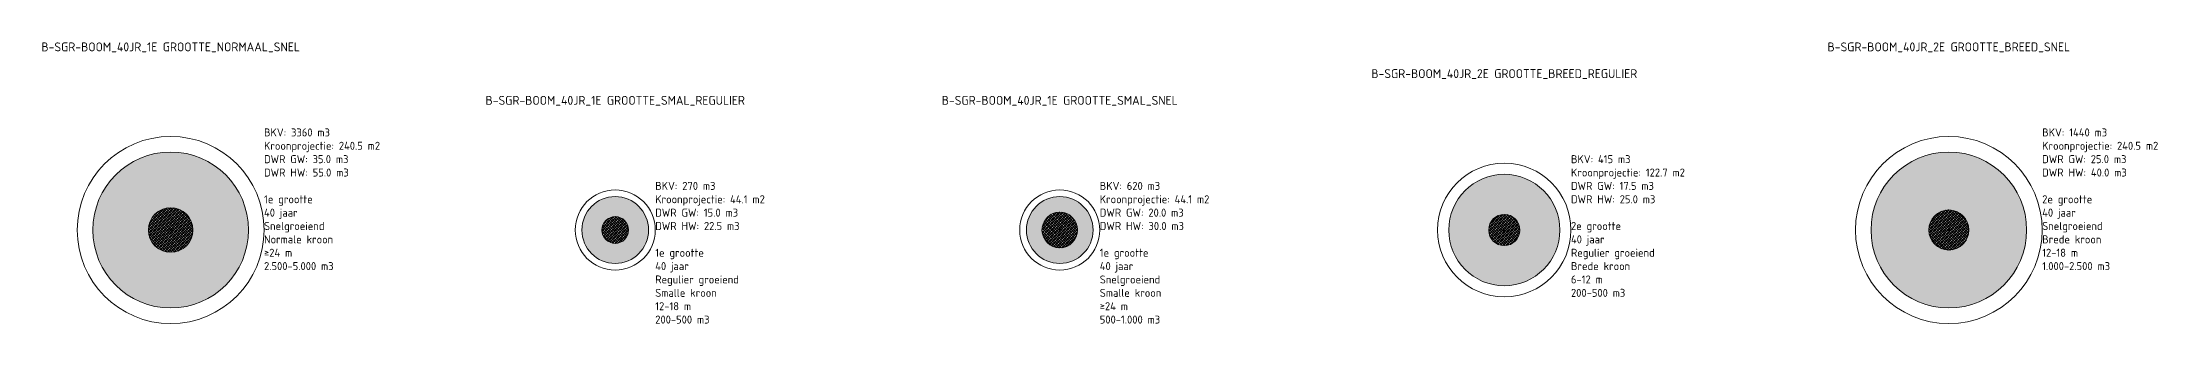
# Model space of a CAD drawing. Header units: metres. Extents: x -13 to 4465, y -15 to 526.
# Drawn here: x 2535.6 to 2773.5, y -10.5 to 21.1 of the extents above; entities that cross this region are included whole.
import ezdxf

# ---------------------------------------------------------------- set-up
doc = ezdxf.new("R2010")
doc.units = ezdxf.units.M
for name, color, linetype, lineweight in [('B-GV-GR-BOOM-T18', 7, 'Continuous', 18), ('B-GV-GR-BOOM_KROON-G', 90, 'Continuous', 18), ('B-GV-GR-BOOM_KROON-V', 92, 'Continuous', 18), ('B-GV-GR-BOOM_OBSTAKELVRIJ_BOVENGRONDS-G', 10, 'Continuous', 18), ('B-GV-GR-BOOM_OBSTAKELVRIJ_ONDERGRONDS-A', 142, 'Continuous', 18), ('B-GV-GR-BOOM_OBSTAKELVRIJ_ONDERGRONDS-G', 142, 'Continuous', 18), ('B-GV-GR-BOOM_STABILITEITSKLUIT-A', 12, 'Continuous', 18), ('B-GV-GR-BOOM_STABILITEITSKLUIT-G', 10, 'Continuous', 18), ('B-GV-GR-BOOM_STAMPOSITIE-G', 7, 'Continuous', 18)]:
    doc.layers.add(name, color=color, linetype=linetype, lineweight=lineweight)
doc.styles.add('NLCS-ISO', font='NLCS-ISO.ttf')

# ---------------------------------------------------------------- blocks, each defined once
blk = doc.blocks.new('B-SGR-BOOM_40JR_1E GROOTTE_NORMAAL_SNEL')
at = {"layer": 'B-GV-GR-BOOM_KROON-V'}
h = blk.add_hatch(color=256, dxfattribs=at)
edge = h.paths.add_edge_path(flags=0)
edge.add_arc((0, 0), 8.75, 0, 360)
at = {"layer": 'B-GV-GR-BOOM_OBSTAKELVRIJ_ONDERGRONDS-A'}
h = blk.add_hatch(dxfattribs=at)
h.set_pattern_fill('AGR-OBSTAKELVRIJ_ONDERGRONDS-SO', color=256, style=0, pattern_type=2)
h.set_pattern_definition([(135, (-2550, 0), (-0.141421356, -0.141421356), [])])
edge = h.paths.add_edge_path()
edge.add_arc((0, 0), 2.5, 0, 360)
at = {"layer": 'B-GV-GR-BOOM_STABILITEITSKLUIT-A'}
h = blk.add_hatch(dxfattribs=at)
h.set_pattern_fill('AGR-STABILITEITSKLUIT-SO', color=256, style=0, pattern_type=2)
h.set_pattern_definition([(45, (-2550, 0), (-0.176776695, 0.176776695), [])])
edge = h.paths.add_edge_path()
edge.add_arc((0, 0), 2.5, 0, 360)
at = {"layer": 'B-GV-GR-BOOM_KROON-G'}
blk.add_circle((0, 0), 8.75, dxfattribs=at)
at = {"layer": 'B-GV-GR-BOOM_OBSTAKELVRIJ_BOVENGRONDS-G'}
blk.add_circle((0, 0), 10.5, dxfattribs=at)
at = {"layer": 'B-GV-GR-BOOM_OBSTAKELVRIJ_ONDERGRONDS-G'}
blk.add_circle((0, 0), 2.5, dxfattribs=at)
at = {"layer": 'B-GV-GR-BOOM_STABILITEITSKLUIT-G'}
blk.add_circle((0, 0), 2.5, dxfattribs=at)
at = {"layer": 'B-GV-GR-BOOM_STAMPOSITIE-G'}
for p, q in [((-0.15, 0), (0.15, 0)), ((0, 0.15), (0, -0.15))]:
    blk.add_line(p, q, dxfattribs=at)
at = {"layer": 'B-GV-GR-BOOM-T18', "style": 'NLCS-ISO'}
for tag, p in [('BKV', (10.5, 10.5)), ('Kroonprojectie', (10.5, 9)), ('DWR Grondwaterprofiel', (10.5, 7.5)), ('DWR Hangwaterprofiel', (10.5, 6)), ('Boomgrootte', (10.5, 3)), ('Beoogde omloop', (10.5, 1.5)), ('Groeitype', (10.5, 0)), ('Kroontype', (10.5, -1.5)), ('Boomhoogteklasse', (10.5, -3)), ('Boomkroonvolumeklasse', (10.5, -4.5))]:
    blk.add_attdef(tag, p, '', height=0.9, dxfattribs=at)
blk = doc.blocks.new('B-SGR-BOOM_40JR_1E GROOTTE_SMAL_REGULIER')
at = {"layer": 'B-GV-GR-BOOM_KROON-V'}
h = blk.add_hatch(color=256, dxfattribs=at)
edge = h.paths.add_edge_path(flags=0)
edge.add_arc((0, 0), 3.75, 0, 360)
at = {"layer": 'B-GV-GR-BOOM_OBSTAKELVRIJ_ONDERGRONDS-A'}
h = blk.add_hatch(dxfattribs=at)
h.set_pattern_fill('AGR-OBSTAKELVRIJ_ONDERGRONDS-SO', color=256, style=0, pattern_type=2)
h.set_pattern_definition([(135, (-2600, 0), (-0.141421356, -0.141421356), [])])
edge = h.paths.add_edge_path()
edge.add_arc((0, 0), 1.5, 0, 360)
at = {"layer": 'B-GV-GR-BOOM_STABILITEITSKLUIT-A'}
h = blk.add_hatch(dxfattribs=at)
h.set_pattern_fill('AGR-STABILITEITSKLUIT-SO', color=256, style=0, pattern_type=2)
h.set_pattern_definition([(45, (-2600, 0), (-0.176776695, 0.176776695), [])])
edge = h.paths.add_edge_path()
edge.add_arc((0, 0), 1.5, 0, 360)
at = {"layer": 'B-GV-GR-BOOM_KROON-G'}
blk.add_circle((0, 0), 3.75, dxfattribs=at)
at = {"layer": 'B-GV-GR-BOOM_OBSTAKELVRIJ_BOVENGRONDS-G'}
blk.add_circle((0, 0), 4.5, dxfattribs=at)
at = {"layer": 'B-GV-GR-BOOM_OBSTAKELVRIJ_ONDERGRONDS-G'}
blk.add_circle((0, 0), 1.5, dxfattribs=at)
at = {"layer": 'B-GV-GR-BOOM_STABILITEITSKLUIT-G'}
blk.add_circle((0, 0), 1.5, dxfattribs=at)
at = {"layer": 'B-GV-GR-BOOM_STAMPOSITIE-G'}
for p, q in [((-0.15, 0), (0.15, 0)), ((0, 0.15), (0, -0.15))]:
    blk.add_line(p, q, dxfattribs=at)
at = {"layer": 'B-GV-GR-BOOM-T18', "style": 'NLCS-ISO'}
for tag, p in [('BKV', (4.5, 4.5)), ('Kroonprojectie', (4.5, 3)), ('DWR Grondwaterprofiel', (4.5, 1.5)), ('DWR Hangwaterprofiel', (4.5, 0)), ('Boomgrootte', (4.5, -3)), ('Beoogde omloop', (4.5, -4.5)), ('Groeitype', (4.5, -6)), ('Kroontype', (4.5, -7.5)), ('Boomhoogteklasse', (4.5, -9)), ('Boomkroonvolumeklasse', (4.5, -10.5))]:
    blk.add_attdef(tag, p, '', height=0.9, dxfattribs=at)
blk = doc.blocks.new('B-SGR-BOOM_40JR_1E GROOTTE_SMAL_SNEL')
at = {"layer": 'B-GV-GR-BOOM_KROON-V'}
h = blk.add_hatch(color=256, dxfattribs=at)
edge = h.paths.add_edge_path(flags=0)
edge.add_arc((0, 0), 3.75, 0, 360)
at = {"layer": 'B-GV-GR-BOOM_OBSTAKELVRIJ_ONDERGRONDS-A'}
h = blk.add_hatch(dxfattribs=at)
h.set_pattern_fill('AGR-OBSTAKELVRIJ_ONDERGRONDS-SO', color=256, style=0, pattern_type=2)
h.set_pattern_definition([(135, (-2650, 0), (-0.141421356, -0.141421356), [])])
edge = h.paths.add_edge_path()
edge.add_arc((0, 0), 2, 0, 360)
at = {"layer": 'B-GV-GR-BOOM_STABILITEITSKLUIT-A'}
h = blk.add_hatch(dxfattribs=at)
h.set_pattern_fill('AGR-STABILITEITSKLUIT-SO', color=256, style=0, pattern_type=2)
h.set_pattern_definition([(45, (-2650, 0), (-0.176776695, 0.176776695), [])])
edge = h.paths.add_edge_path()
edge.add_arc((0, 0), 2, 0, 360)
at = {"layer": 'B-GV-GR-BOOM_KROON-G'}
blk.add_circle((0, 0), 3.75, dxfattribs=at)
at = {"layer": 'B-GV-GR-BOOM_OBSTAKELVRIJ_BOVENGRONDS-G'}
blk.add_circle((0, 0), 4.5, dxfattribs=at)
at = {"layer": 'B-GV-GR-BOOM_OBSTAKELVRIJ_ONDERGRONDS-G'}
blk.add_circle((0, 0), 2, dxfattribs=at)
at = {"layer": 'B-GV-GR-BOOM_STABILITEITSKLUIT-G'}
blk.add_circle((0, 0), 2, dxfattribs=at)
at = {"layer": 'B-GV-GR-BOOM_STAMPOSITIE-G'}
for p, q in [((-0.15, 0), (0.15, 0)), ((0, 0.15), (0, -0.15))]:
    blk.add_line(p, q, dxfattribs=at)
at = {"layer": 'B-GV-GR-BOOM-T18', "style": 'NLCS-ISO'}
for tag, p in [('BKV', (4.5, 4.5)), ('Kroonprojectie', (4.5, 3)), ('DWR Grondwaterprofiel', (4.5, 1.5)), ('DWR Hangwaterprofiel', (4.5, 0)), ('Boomgrootte', (4.5, -3)), ('Beoogde omloop', (4.5, -4.5)), ('Groeitype', (4.5, -6)), ('Kroontype', (4.5, -7.5)), ('Boomhoogteklasse', (4.5, -9)), ('Boomkroonvolumeklasse', (4.5, -10.5))]:
    blk.add_attdef(tag, p, '', height=0.9, dxfattribs=at)
blk = doc.blocks.new('B-SGR-BOOM_40JR_2E GROOTTE_BREED_REGULIER')
at = {"layer": 'B-GV-GR-BOOM_KROON-V'}
h = blk.add_hatch(color=256, dxfattribs=at)
edge = h.paths.add_edge_path(flags=0)
edge.add_arc((0, 0), 6.25, 0, 360)
at = {"layer": 'B-GV-GR-BOOM_OBSTAKELVRIJ_ONDERGRONDS-A'}
h = blk.add_hatch(dxfattribs=at)
h.set_pattern_fill('AGR-OBSTAKELVRIJ_ONDERGRONDS-SO', color=256, style=0, pattern_type=2)
h.set_pattern_definition([(135, (-2700, 0), (-0.141421356, -0.141421356), [])])
edge = h.paths.add_edge_path()
edge.add_arc((0, 0), 1.75, 0, 360)
at = {"layer": 'B-GV-GR-BOOM_STABILITEITSKLUIT-A'}
h = blk.add_hatch(dxfattribs=at)
h.set_pattern_fill('AGR-STABILITEITSKLUIT-SO', color=256, style=0, pattern_type=2)
h.set_pattern_definition([(45, (-2700, 0), (-0.176776695, 0.176776695), [])])
edge = h.paths.add_edge_path()
edge.add_arc((0, 0), 1.75, 0, 360)
at = {"layer": 'B-GV-GR-BOOM_KROON-G'}
blk.add_circle((0, 0), 6.25, dxfattribs=at)
at = {"layer": 'B-GV-GR-BOOM_OBSTAKELVRIJ_BOVENGRONDS-G'}
blk.add_circle((0, 0), 7.5, dxfattribs=at)
at = {"layer": 'B-GV-GR-BOOM_OBSTAKELVRIJ_ONDERGRONDS-G'}
blk.add_circle((0, 0), 1.75, dxfattribs=at)
at = {"layer": 'B-GV-GR-BOOM_STABILITEITSKLUIT-G'}
blk.add_circle((0, 0), 1.75, dxfattribs=at)
at = {"layer": 'B-GV-GR-BOOM_STAMPOSITIE-G'}
for p, q in [((-0.15, 0), (0.15, 0)), ((0, 0.15), (0, -0.15))]:
    blk.add_line(p, q, dxfattribs=at)
at = {"layer": 'B-GV-GR-BOOM-T18', "style": 'NLCS-ISO'}
for tag, p in [('BKV', (7.5, 7.5)), ('Kroonprojectie', (7.5, 6)), ('DWR Grondwaterprofiel', (7.5, 4.5)), ('DWR Hangwaterprofiel', (7.5, 3)), ('Boomgrootte', (7.5, 0)), ('Beoogde omloop', (7.5, -1.5)), ('Groeitype', (7.5, -3)), ('Kroontype', (7.5, -4.5)), ('Boomhoogteklasse', (7.5, -6)), ('Boomkroonvolumeklasse', (7.5, -7.5))]:
    blk.add_attdef(tag, p, '', height=0.9, dxfattribs=at)
blk = doc.blocks.new('B-SGR-BOOM_40JR_2E GROOTTE_BREED_SNEL')
at = {"layer": 'B-GV-GR-BOOM_KROON-V'}
h = blk.add_hatch(color=256, dxfattribs=at)
edge = h.paths.add_edge_path(flags=0)
edge.add_arc((0, 0), 8.75, 0, 360)
at = {"layer": 'B-GV-GR-BOOM_OBSTAKELVRIJ_ONDERGRONDS-A'}
h = blk.add_hatch(dxfattribs=at)
h.set_pattern_fill('AGR-OBSTAKELVRIJ_ONDERGRONDS-SO', color=256, style=0, pattern_type=2)
h.set_pattern_definition([(135, (-2750, 0), (-0.141421356, -0.141421356), [])])
edge = h.paths.add_edge_path()
edge.add_arc((0, 0), 2.25, 0, 360)
at = {"layer": 'B-GV-GR-BOOM_STABILITEITSKLUIT-A'}
h = blk.add_hatch(dxfattribs=at)
h.set_pattern_fill('AGR-STABILITEITSKLUIT-SO', color=256, style=0, pattern_type=2)
h.set_pattern_definition([(45, (-2750, 0), (-0.176776695, 0.176776695), [])])
edge = h.paths.add_edge_path()
edge.add_arc((0, 0), 2.25, 0, 360)
at = {"layer": 'B-GV-GR-BOOM_KROON-G'}
blk.add_circle((0, 0), 8.75, dxfattribs=at)
at = {"layer": 'B-GV-GR-BOOM_OBSTAKELVRIJ_BOVENGRONDS-G'}
blk.add_circle((0, 0), 10.5, dxfattribs=at)
at = {"layer": 'B-GV-GR-BOOM_OBSTAKELVRIJ_ONDERGRONDS-G'}
blk.add_circle((0, 0), 2.25, dxfattribs=at)
at = {"layer": 'B-GV-GR-BOOM_STABILITEITSKLUIT-G'}
blk.add_circle((0, 0), 2.25, dxfattribs=at)
at = {"layer": 'B-GV-GR-BOOM_STAMPOSITIE-G'}
for p, q in [((-0.15, 0), (0.15, 0)), ((0, 0.15), (0, -0.15))]:
    blk.add_line(p, q, dxfattribs=at)
at = {"layer": 'B-GV-GR-BOOM-T18', "style": 'NLCS-ISO'}
for tag, p in [('BKV', (10.5, 10.5)), ('Kroonprojectie', (10.5, 9)), ('DWR Grondwaterprofiel', (10.5, 7.5)), ('DWR Hangwaterprofiel', (10.5, 6)), ('Boomgrootte', (10.5, 3)), ('Beoogde omloop', (10.5, 1.5)), ('Groeitype', (10.5, 0)), ('Kroontype', (10.5, -1.5)), ('Boomhoogteklasse', (10.5, -3)), ('Boomkroonvolumeklasse', (10.5, -4.5))]:
    blk.add_attdef(tag, p, '', height=0.9, dxfattribs=at)

msp = doc.modelspace()

# ---------------------------------------------------------------- block references
for name, p, values in [('B-SGR-BOOM_40JR_1E GROOTTE_NORMAAL_SNEL', (2550, 0), {'DWR Hangwaterprofiel': 'DWR HW: 55.0 m3', 'DWR Grondwaterprofiel': 'DWR GW: 35.0 m3', 'Boomgrootte': '1e grootte', 'Beoogde omloop': '40 jaar', 'Groeitype': 'Snelgroeiend', 'Kroontype': 'Normale kroon', 'Boomhoogteklasse': '≥24 m', 'Boomkroonvolumeklasse': '2.500-5.000 m3', 'Kroonprojectie': 'Kroonprojectie: 240.5 m2', 'BKV': 'BKV: 3360 m3'}), ('B-SGR-BOOM_40JR_2E GROOTTE_BREED_SNEL', (2750, 0), {'DWR Hangwaterprofiel': 'DWR HW: 40.0 m3', 'DWR Grondwaterprofiel': 'DWR GW: 25.0 m3', 'Boomgrootte': '2e grootte', 'Beoogde omloop': '40 jaar', 'Groeitype': 'Snelgroeiend', 'Kroontype': 'Brede kroon', 'Boomhoogteklasse': '12-18 m', 'Boomkroonvolumeklasse': '1.000-2.500 m3', 'Kroonprojectie': 'Kroonprojectie: 240.5 m2', 'BKV': 'BKV: 1440 m3'}), ('B-SGR-BOOM_40JR_2E GROOTTE_BREED_REGULIER', (2700, 0), {'DWR Hangwaterprofiel': 'DWR HW: 25.0 m3', 'DWR Grondwaterprofiel': 'DWR GW: 17.5 m3', 'Boomgrootte': '2e grootte', 'Beoogde omloop': '40 jaar', 'Groeitype': 'Regulier groeiend', 'Kroontype': 'Brede kroon', 'Boomhoogteklasse': '6-12 m', 'Boomkroonvolumeklasse': '200-500 m3', 'Kroonprojectie': 'Kroonprojectie: 122.7 m2', 'BKV': 'BKV: 415 m3'}), ('B-SGR-BOOM_40JR_1E GROOTTE_SMAL_REGULIER', (2600, 0), {'DWR Hangwaterprofiel': 'DWR HW: 22.5 m3', 'DWR Grondwaterprofiel': 'DWR GW: 15.0 m3', 'Boomgrootte': '1e grootte', 'Beoogde omloop': '40 jaar', 'Groeitype': 'Regulier groeiend', 'Kroontype': 'Smalle kroon', 'Boomhoogteklasse': '12-18 m', 'Boomkroonvolumeklasse': '200-500 m3', 'Kroonprojectie': 'Kroonprojectie: 44.1 m2', 'BKV': 'BKV: 270 m3'}), ('B-SGR-BOOM_40JR_1E GROOTTE_SMAL_SNEL', (2650, 0), {'DWR Hangwaterprofiel': 'DWR HW: 30.0 m3', 'DWR Grondwaterprofiel': 'DWR GW: 20.0 m3', 'Boomgrootte': '1e grootte', 'Beoogde omloop': '40 jaar', 'Groeitype': 'Snelgroeiend', 'Kroontype': 'Smalle kroon', 'Boomhoogteklasse': '≥24 m', 'Boomkroonvolumeklasse': '500-1.000 m3', 'Kroonprojectie': 'Kroonprojectie: 44.1 m2', 'BKV': 'BKV: 620 m3'})]:
    msp.add_blockref(name, p).add_auto_attribs(values)

# ---------------------------------------------------------------- texts
at = {"char_height": 1, "attachment_point": 5, "style": 'NLCS-ISO'}
for s, insert in [('B-SGR-BOOM_40JR_1E GROOTTE_NORMAAL_SNEL', (2550, 20.5)), ('B-SGR-BOOM_40JR_2E GROOTTE_BREED_SNEL', (2750, 20.5)), ('B-SGR-BOOM_40JR_2E GROOTTE_BREED_REGULIER', (2700, 17.5)), ('B-SGR-BOOM_40JR_1E GROOTTE_SMAL_REGULIER', (2600, 14.5)), ('B-SGR-BOOM_40JR_1E GROOTTE_SMAL_SNEL', (2650, 14.5))]:
    msp.add_mtext(s, dxfattribs=dict(at, insert=insert))

doc.saveas('drawing.dxf')
